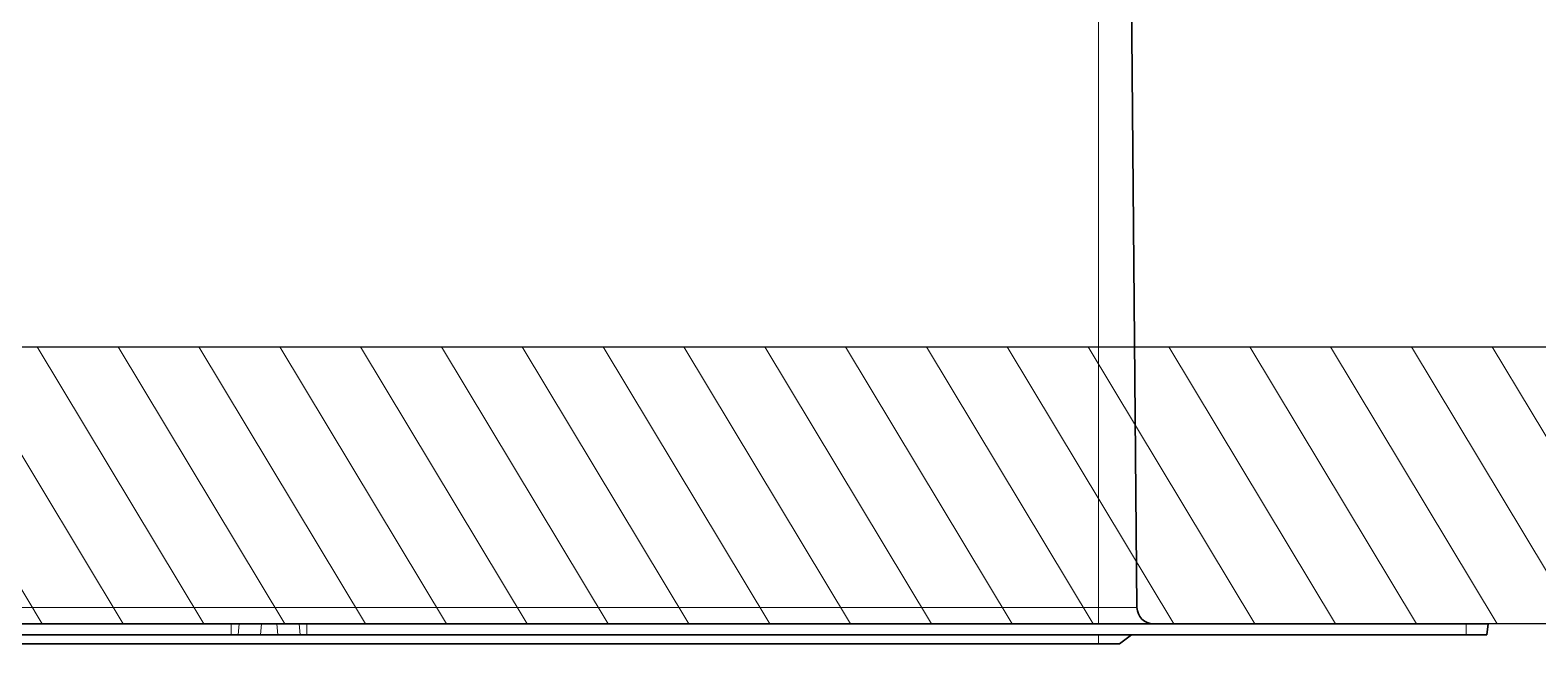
# Model space of a CAD drawing. Header units: inches. Extents: x -12478 to 399182, y -23212 to 525552.
# Drawn here: x 62777.5 to 62913.5, y -5779.4 to -5724 of the extents above; entities that cross this region are included whole.
import ezdxf

# ---------------------------------------------------------------- set-up
doc = ezdxf.new("R2010")
doc.units = ezdxf.units.IN
doc.header["$LTSCALE"] = 1000
doc.header["$MEASUREMENT"] = 0
doc.linetypes.add('DASHED', pattern=[0.75, 0.5, -0.25])
doc.linetypes.add('HIDDEN', pattern=[0.375, 0.25, -0.125])
for name, color, linetype in [('A-Hidden', 8, 'HIDDEN'), ('CQ Grg Gypsum', 41, 'Continuous'), ('CQ Light Elevation', 4, 'Continuous')]:
    doc.layers.add(name, color=color, linetype=linetype)
doc.layers.add('CQ Gypsum Hatch', color=8, linetype='Continuous', lineweight=20)
doc.layers.add('CQ Lighting', color=5, linetype='Continuous', lineweight=0)

# ---------------------------------------------------------------- blocks, each defined once
blk = doc.blocks.new('T.HC0E0.HQ12 side 2')
at = {"layer": 'CQ Lighting', "color": 1, "lineweight": 13}
for p in [(442078.15, 518877.62), (441928.45, 518820.2)]:
    blk.add_line(p, (442078.15, 518820.2), dxfattribs=at)
at = {"layer": 'CQ Lighting', "color": 1, "lineweight": 35}
for p, q in [((442081.1, 518877.62), (442081.61, 518820.2)), ((441895.3, 518818.72), (441999.89, 518818.72)), ((441895.3, 518817.72), (441999.89, 518817.72)), ((442006.72, 518818.72), (442111.3, 518818.72)), ((442006.72, 518817.72), (442111.3, 518817.72)), ((442078.15, 518816.92), (441928.45, 518816.92))]:
    blk.add_line(p, q, dxfattribs=at)
at = {"layer": 'CQ Lighting', "color": 1, "lineweight": 13, "ltscale": 0.086276}
blk.add_line((442078.15, 518820.2), (442081.61, 518820.2), dxfattribs=at)
at = {"layer": 'CQ Lighting', "color": 1, "lineweight": 13, "ltscale": 0.037173}
blk.add_line((442078.15, 518820.2), (442078.15, 518818.72), dxfattribs=at)
at = {"layer": 'CQ Lighting', "color": 1, "lineweight": 35, "ltscale": 0.017677}
for p, q in [((441999.89, 518818.72), (442000.6, 518818.72)), ((442006.01, 518818.72), (442006.72, 518818.72))]:
    blk.add_line(p, q, dxfattribs=at)
at = {"layer": 'CQ Lighting', "color": 1, "lineweight": 13, "ltscale": 0.025}
for p, q in [((441999.89, 518817.72), (441999.89, 518818.72)), ((442006.72, 518817.72), (442006.72, 518818.72)), ((442111.3, 518817.72), (442111.3, 518818.72))]:
    blk.add_line(p, q, dxfattribs=at)
at = {"layer": 'CQ Lighting', "color": 1, "lineweight": 35, "ltscale": 0.015506}
for p, q in [((441999.89, 518817.72), (442000.51, 518817.72)), ((442006.1, 518817.72), (442006.72, 518817.72))]:
    blk.add_line(p, q, dxfattribs=at)
at = {"layer": 'CQ Lighting', "color": 1, "lineweight": 13, "ltscale": 0.025094}
for p, q in [((442000.51, 518817.72), (442000.6, 518818.72)), ((442002.51, 518817.72), (442002.6, 518818.72)), ((442004.1, 518817.72), (442004.01, 518818.72)), ((442006.1, 518817.72), (442006.01, 518818.72))]:
    blk.add_line(p, q, dxfattribs=at)
at = {"layer": 'CQ Lighting', "color": 1, "lineweight": 35, "ltscale": 0.05}
for p, q in [((442000.51, 518817.72), (442002.51, 518817.72)), ((442000.6, 518818.72), (442002.6, 518818.72)), ((442006.01, 518818.72), (442004.01, 518818.72)), ((442006.1, 518817.72), (442004.1, 518817.72)), ((442111.3, 518818.72), (442113.3, 518818.72))]:
    blk.add_line(p, q, dxfattribs=at)
at = {"layer": 'CQ Lighting', "color": 1, "lineweight": 35, "ltscale": 0.039697}
blk.add_line((442002.51, 518817.72), (442004.1, 518817.72), dxfattribs=at)
at = {"layer": 'CQ Lighting', "color": 1, "lineweight": 35, "ltscale": 0.035355}
blk.add_line((442002.6, 518818.72), (442004.01, 518818.72), dxfattribs=at)
at = {"layer": 'CQ Lighting', "color": 1, "lineweight": 13, "ltscale": 0.02}
blk.add_line((442078.15, 518817.72), (442078.15, 518816.92), dxfattribs=at)
at = {"layer": 'CQ Lighting', "color": 1, "lineweight": 35, "ltscale": 0.033399}
blk.add_line((442081.1, 518817.72), (442080.03, 518816.92), dxfattribs=at)
at = {"layer": 'CQ Lighting', "color": 1, "lineweight": 35, "ltscale": 0.04693}
blk.add_line((442111.3, 518817.72), (442113.18, 518817.72), dxfattribs=at)
at = {"layer": 'CQ Lighting', "color": 1, "lineweight": 35, "ltscale": 0.025188}
blk.add_line((442113.18, 518817.72), (442113.3, 518818.72), dxfattribs=at)
at = {"layer": 'CQ Lighting', "color": 1, "lineweight": 35, "ltscale": 0.047002}
blk.add_line((442078.15, 518816.92), (442080.03, 518816.92), dxfattribs=at)
at = {"layer": 'CQ Lighting', "color": 1, "lineweight": 35, "ltscale": 0.003743}
blk.add_line((442078.3, 518816.92), (442078.16, 518816.92), dxfattribs=at)
at = {"layer": 'CQ Lighting', "color": 1, "lineweight": 35}
blk.add_arc((442083.11, 518820.22), 1.5, 180.5, 270, dxfattribs=at)

msp = doc.modelspace()

# ---------------------------------------------------------------- hatches: boundary and pattern name
at = {"layer": 'CQ Gypsum Hatch'}
h = msp.add_hatch(dxfattribs=at)
h.set_pattern_fill('ANSI31', color=256, scale=50, angle=76.0286, style=0)
h.set_pattern_definition([(121.0285767, (-257584.001, -475856.105), (-5.35568947, -3.22165956), [])])
edge = h.paths.add_edge_path()
edge.add_line((63563.52, -5777.63), (62054.59, -5777.63))
edge.add_line((62054.59, -5777.63), (62054.59, -5752.63))
edge.add_line((62054.59, -5752.63), (62079.59, -5752.63))
edge.add_line((62079.59, -5752.63), (62079.59, -5727.63))
edge.add_line((62079.59, -5727.63), (62034.59, -5727.63))
edge.add_line((62034.59, -5727.63), (62034.59, -5752.63))
edge.add_line((62034.59, -5752.63), (63563.52, -5752.63))

# ---------------------------------------------------------------- linework, layer by layer
at = {"layer": 'A-Hidden', "linetype": 'DASHED', "lineweight": 0, "ltscale": 10}
msp.add_line((67444.52, -5777.63, 0), (60257.04, -5777.63, 0), dxfattribs=at)
at = {"layer": 'CQ Grg Gypsum', "elevation": 0}
msp.add_lwpolyline([(63563.52, -5777.63), (62054.59, -5777.63), (62054.59, -5752.63), (62079.59, -5752.63), (62079.59, -5727.63), (62034.59, -5727.63), (62034.59, -5752.63), (63563.52, -5752.63)], dxfattribs=at)

# ---------------------------------------------------------------- block references
at = {"layer": 'CQ Light Elevation'}
msp.add_blockref('T.HC0E0.HQ12 side 2', (-379204.25, -524596.35, 0), dxfattribs=at)

doc.saveas('drawing.dxf')
